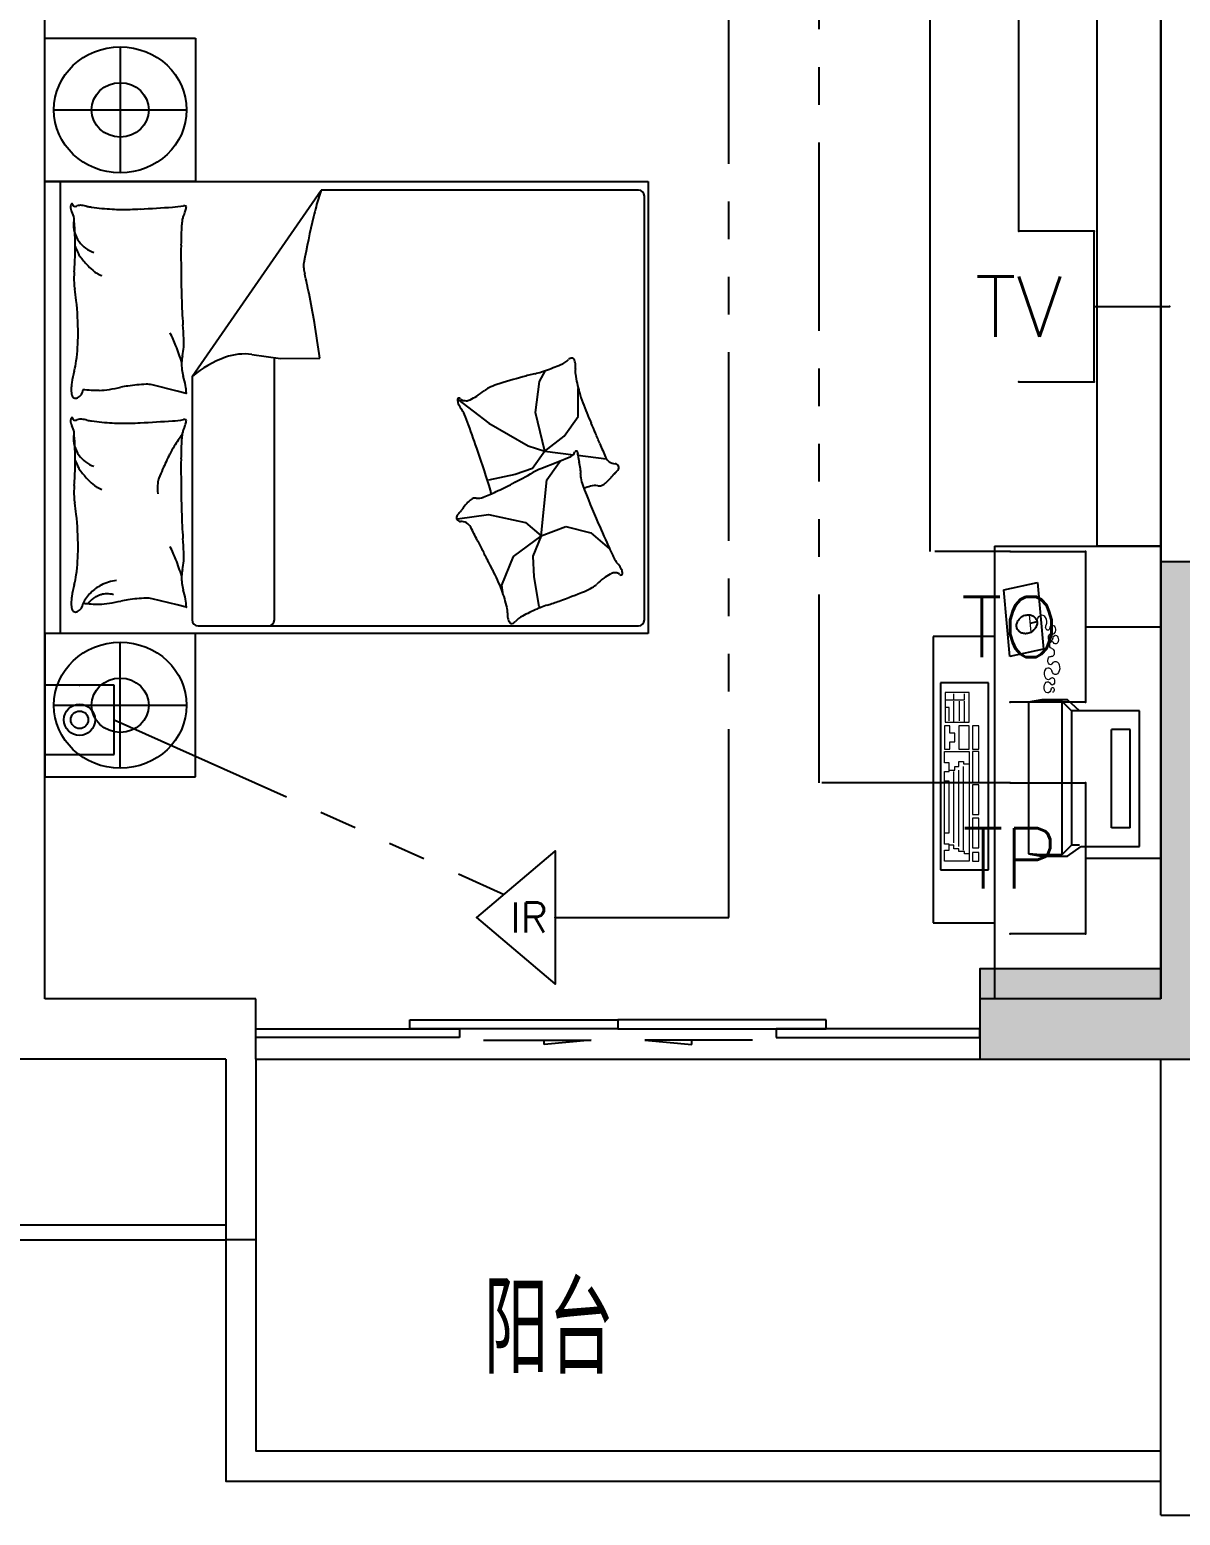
# Model space of a CAD drawing. Extents: x -41969 to 449372, y 65390 to 759577.
# Drawn here: x 330855 to 334670, y 709019 to 713947 of the extents above; entities that cross this region are included whole.
import ezdxf
from ezdxf.enums import TextEntityAlignment as Align

# ---------------------------------------------------------------- set-up
doc = ezdxf.new("R2010")
doc.units = 0
doc.header["$LTSCALE"] = 1000
doc.header["$MEASUREMENT"] = 0
for name, pattern in [('DASH', [0.35, 0.25, -0.1]), ('PHANTOM2', [1.25, 0.625, -0.125, 0.125, -0.125, 0.125, -0.125]), ('PHANTOM3', [1.5, 0.625, -0.125, 0.125, -0.125, 0.125, -0.125, 0.125, -0.125])]:
    doc.linetypes.add(name, pattern=pattern)
for name, color, linetype in [('EQUIP-消防', 241, 'Continuous'), ('EQUIP-通讯', 241, 'Continuous'), ('IN-door', 2, 'Continuous'), ('jg新结构柱', 9, 'Continuous'), ('WALL', 7, 'Continuous'), ('WINDOW', 2, 'Continuous'), ('WIRE-照明', 120, 'Continuous'), ('装修家具', 8, 'Continuous')]:
    doc.layers.add(name, color=color, linetype=linetype)
doc.styles.add('_TEL_DIM', font='SIMPLEX', dxfattribs={"width": 0.8, "height": 3.5, "bigfont": 'HZTXT'})
doc.styles.add('DIM_FONT', font='SIMPLEX', dxfattribs={"width": 0.7, "bigfont": 'GBCBIG'})
doc.styles.get("Standard").update_dxf_attribs({"font": 'gbenor.shx', "bigfont": 'gbcbig.shx'})
doc.linetypes.add('TV', pattern='A,2.8,-0.1,["TV",_TEL_DIM,S=0.07,R=0,X=0,Y=-0.1],-0.52', length=3.42)

# ---------------------------------------------------------------- blocks, each defined once
blk = doc.blocks.new('A$C65FF3140')
at = {"color": 8}
for p, q in [((-2511.6, -7998), (-2511.6, -6215)), ((-2300, -6215), (-2300, -7998)), ((-6000, -6313.6), (-5500, -6313.6)), ((-6000, -6788.6), (-6000, -6313.6)), ((-5750, -6342.1), (-5750, -6760.1)), ((-5500, -6313.6), (-5500, -6788.6)), ((-5970, -6551.1), (-5530, -6551.1)), ((-5500, -6788.6), (-6000, -6788.6)), ((-5500, -6788.6), (-6000, -6788.6)), ((-6000, -8288.6), (-6000, -6788.6)), ((-6000, -6788.6), (-4000, -6788.6)), ((-5947.6, -8288.6), (-5947.6, -6788.6)), ((-4000, -6788.6), (-4000, -8288.6)), ((-5511.5, -7435.1), (-5084.1, -6817)), ((-4032.2, -6817), (-5084.1, -6817)), ((-4012.2, -8242.8), (-4012.2, -6837)), ((-5313.8, -7362.6), (-5218.4, -7376.2)), ((-5238.9, -8242.8), (-5238.9, -7373.3)), ((-5218.4, -7376.2), (-5088.3, -7374.5)), ((-5511.5, -7435.1), (-5511.5, -8242.8)), ((-4359.7, -7451.9), (-4339.7, -7415.8)), ((-5561.7, -7484), (-5644.3, -7463.4)), ((-5531.7, -7491.5), (-5561.7, -7484)), ((-4373.6, -7554.6), (-4359.7, -7451.9)), ((-4231.3, -7568.5), (-4231.3, -7475.6)), ((-4631.6, -7511), (-4527.6, -7590.2)), ((-4342, -7683.1), (-4373.6, -7554.6)), ((-4278.7, -7633.7), (-4231.3, -7568.5)), ((-4527.6, -7590.2), (-4397.3, -7665.3)), ((-4342, -7683.1), (-4278.7, -7633.7)), ((-4397.3, -7665.3), (-4342, -7683.1)), ((-4342, -7683.1), (-4383.4, -7740.5)), ((-4342, -7683.1), (-4247.8, -7694.9)), ((-4355.8, -7741.3), (-4299.5, -7718.3)), ((-4336.1, -7778.6), (-4300, -7728.7)), ((-4300, -7728.7), (-4291.4, -7716.7)), ((-4299.5, -7718.3), (-4256, -7700.6)), ((-4233.1, -7696.7), (-4138.5, -7708.6)), ((-4440.7, -7760.2), (-4529.6, -7780)), ((-4383.4, -7740.5), (-4440.7, -7760.2)), ((-4355, -7964.4), (-4336.1, -7778.6)), ((-4631.7, -7907.6), (-4528.6, -7893.8)), ((-4528.6, -7893.8), (-4406.5, -7919.6)), ((-4406.5, -7919.6), (-4355, -7964.4)), ((-4355, -7964.4), (-4272.5, -7933.4)), ((-4272.5, -7933.4), (-4190, -7954)), ((-4355, -7964.4), (-4447.8, -8033.2)), ((-4355, -7964.4), (-4382.5, -8031.4)), ((-4190, -7954), (-4127.4, -8007.6)), ((-4382.5, -8031.4), (-4379, -8100.3)), ((-2851.7, -7998), (-2851.7, -9500)), ((-2851.7, -7998), (-2469.8, -7998)), ((-2300, -7998), (-2511.6, -7998)), ((-2469.8, -7998), (-2300, -7998)), ((-2300, -7998), (-2300, -9500)), ((-4447.8, -8033.2), (-4485.6, -8127.8)), ((-4485.6, -8127.8), (-4482.2, -8151.9)), ((-4379, -8100.3), (-4361.9, -8198.3)), ((-2820.8, -8143.2, -88.9), (-2709.5, -8118.8, -88.9)), ((-2709.5, -8118.8, -88.9), (-2688.9, -8340.3, -88.9)), ((-5561.7, -8193.3), (-5644.3, -8172.6)), ((-2800.2, -8364.7, -88.9), (-2820.8, -8143.2, -88.9)), ((-5531.7, -8200.8), (-5561.7, -8193.3)), ((-4361.9, -8198.3), (-4355.4, -8201.6)), ((-5491.5, -8262.8), (-4032.2, -8262.8)), ((-2732.6, -8253.6, -88.9), (-2710.6, -8248.7, -88.9)), ((-5500, -8288.6), (-6000, -8288.6)), ((-6000, -8288.6), (-6000, -8763.6)), ((-4000, -8288.6), (-6000, -8288.6)), ((-5750, -8735.1), (-5750, -8317.1)), ((-5500, -8763.6), (-5500, -8288.6)), ((-2851.7, -8297.9), (-3055.4, -8297.9)), ((-3055.4, -8297.9), (-3055.4, -9248.2)), ((-2688.9, -8340.3, -88.9), (-2800.2, -8364.7, -88.9)), ((-3030.9, -8451.4), (-3030.9, -9072.3)), ((-2871.8, -8451.4), (-3030.9, -8451.4)), ((-2871.8, -9072.3), (-2871.8, -8451.4)), ((-2694.1, -8508.2), (-2739.2, -8516.3)), ((-2696.7, -8512.3), (-2739.2, -8516.3)), ((-2739.2, -8516.3), (-2739.2, -9018.8)), ((-2627.8, -8512.3), (-2696.7, -8512.3)), ((-2609.2, -8508.2), (-2694.1, -8508.2)), ((-2627.8, -8512.3), (-2627.8, -9022.9)), ((-2595.9, -8544.9), (-2627.8, -8512.3)), ((-2569.4, -8544.9), (-2609.2, -8508.2)), ((-5970, -8526.1), (-5530, -8526.1)), ((-2595.9, -8544.9), (-2595.9, -8990.2)), ((-2569.4, -8544.9), (-2595.9, -8544.9)), ((-2370.5, -8544.9), (-2569.4, -8544.9)), ((-2370.5, -8994.3), (-2370.5, -8544.9)), ((-2463.3, -8933), (-2463.3, -8606.2)), ((-2402.3, -8606.2), (-2463.3, -8606.2)), ((-2402.3, -8933), (-2402.3, -8606.2)), ((-6000, -8763.6), (-5500, -8763.6)), ((-2402.3, -8933), (-2463.3, -8933)), ((-2595.9, -8990.2), (-2627.8, -9022.9)), ((-2609.2, -9027), (-2564.1, -8994.3)), ((-2569.4, -8990.2), (-2595.9, -8990.2)), ((-2564.1, -8994.3), (-2370.5, -8994.3)), ((-2739.2, -9018.8), (-2696.7, -9027)), ((-2696.7, -9022.9), (-2739.2, -9018.8)), ((-2627.8, -9022.9), (-2696.7, -9022.9)), ((-2696.7, -9027), (-2609.2, -9027)), ((-3030.9, -9072.3), (-2871.8, -9072.3)), ((-3055.4, -9248.2), (-2851.7, -9248.2)), ((-2300, -9500), (-2851.7, -9500))]:
    blk.add_line(p, q, dxfattribs=at)
at = {"color": 8, "lineweight": 13}
for p, q in [((-2729.5, -8283.3, -88.9), (-2735.4, -8226.3, -88.9)), ((-3015, -8484.1), (-3015, -8582.1)), ((-2935.4, -8484.1), (-3015, -8484.1)), ((-3015, -8508.6), (-2985.8, -8508.6)), ((-2985.8, -8508.6), (-2985.8, -8488.1)), ((-2985.8, -8508.6), (-2951.3, -8508.6)), ((-2985.8, -8582.1), (-2985.8, -8512.6)), ((-2967.3, -8578), (-2967.3, -8512.6)), ((-2951.3, -8508.6), (-2951.3, -8488.1)), ((-2951.3, -8582.1), (-2951.3, -8512.6)), ((-2935.4, -8582.1), (-2935.4, -8484.1)), ((-3001.7, -8533.1), (-3015, -8533.1)), ((-3001.7, -8578), (-3001.7, -8533.1)), ((-2999.1, -8594.3), (-3017.7, -8594.3)), ((-3017.7, -8594.3), (-3017.7, -8672)), ((-3015, -8582.1), (-2935.4, -8582.1)), ((-2999.1, -8618.9), (-2999.1, -8594.3)), ((-2983.2, -8618.9), (-2999.1, -8618.9)), ((-2983.2, -8647.5), (-2983.2, -8618.9)), ((-2935.4, -8594.3), (-2969.9, -8594.3)), ((-2969.9, -8594.3), (-2969.9, -8672)), ((-2935.4, -8672), (-2935.4, -8594.3)), ((-2903.6, -8594.3), (-2924.8, -8594.3)), ((-2924.8, -8594.3), (-2924.8, -8672)), ((-2903.6, -8672), (-2903.6, -8594.3)), ((-3017.7, -8672), (-2999.1, -8672)), ((-2999.1, -8647.5), (-2983.2, -8647.5)), ((-2999.1, -8672), (-2999.1, -8647.5)), ((-2969.9, -8672), (-2935.4, -8672)), ((-2924.8, -8672), (-2903.6, -8672)), ((-3017.7, -8716.9), (-3017.7, -8680.1)), ((-3017.7, -8680.1), (-2935.4, -8680.1)), ((-3001.7, -8716.9), (-3017.7, -8716.9)), ((-3001.7, -8745.5), (-3001.7, -8716.9)), ((-2969.9, -8729.1), (-2969.9, -8712.8)), ((-2969.9, -8712.8), (-2954, -8712.8)), ((-2954, -8712.8), (-2954, -8721)), ((-2954, -8721), (-2938.1, -8721)), ((-2935.4, -8680.1), (-2935.4, -9043.7)), ((-2924.8, -8680.1), (-2924.8, -8782.3)), ((-2903.6, -8680.1), (-2924.8, -8680.1)), ((-2903.6, -8782.3), (-2903.6, -8680.1)), ((-3017.7, -8986.5), (-3017.7, -8745.5)), ((-3017.7, -8745.5), (-3001.7, -8745.5)), ((-2999.1, -8741.4), (-2983.2, -8741.4)), ((-2985.8, -8982.4), (-2985.8, -8745.5)), ((-2983.2, -8729.1), (-2969.9, -8729.1)), ((-2983.2, -8741.4), (-2983.2, -8729.1)), ((-2969.9, -8994.7), (-2969.9, -8741.4)), ((-2954, -9006.9), (-2954, -8729.1)), ((-3001.7, -8778.2), (-3017.7, -8778.2)), ((-3001.7, -8949.7), (-3001.7, -8778.2)), ((-2924.8, -8782.3), (-2903.6, -8782.3)), ((-2924.8, -8790.4), (-2924.8, -8888.5)), ((-2903.6, -8790.4), (-2924.8, -8790.4)), ((-2903.6, -8888.5), (-2903.6, -8790.4)), ((-2924.8, -8888.5), (-2903.6, -8888.5)), ((-2924.8, -8900.7), (-2924.8, -8998.8)), ((-2903.6, -8900.7), (-2924.8, -8900.7)), ((-2903.6, -8998.8), (-2903.6, -8900.7)), ((-3017.7, -8949.7), (-3001.7, -8949.7)), ((-3001.7, -8986.5), (-3017.7, -8986.5)), ((-3017.7, -9006.9), (-3001.7, -9006.9)), ((-3017.7, -9043.7), (-3017.7, -9006.9)), ((-3001.7, -9006.9), (-3001.7, -8986.5)), ((-2985.8, -8990.6), (-3001.7, -8990.6)), ((-2985.8, -9002.8), (-2985.8, -8990.6)), ((-2969.9, -9002.8), (-2985.8, -9002.8)), ((-2969.9, -9011), (-2969.9, -9002.8)), ((-2951.3, -9011), (-2969.9, -9011)), ((-2951.3, -9019.2), (-2951.3, -9011)), ((-2924.8, -8998.8), (-2903.6, -8998.8)), ((-2903.6, -9015.1), (-2924.8, -9015.1)), ((-2924.8, -9015.1), (-2924.8, -9043.7)), ((-2903.6, -9043.7), (-2903.6, -9015.1)), ((-2935.4, -9043.7), (-3017.7, -9043.7)), ((-2938.1, -9019.2), (-2951.3, -9019.2)), ((-2924.8, -9043.7), (-2903.6, -9043.7))]:
    blk.add_line(p, q, dxfattribs=at)
at = {"color": 8}
for centre, radius, start, end in [((-3336.2, -7376.1), 1835.1, 162.2636, 164.0648), ((-4032.2, -6837), 20, 0, 90), ((-5885.7, -6874), 28.9, 175.6975, 210.6513), ((-5889.5, -6873.7), 25.1, 158.2117, 175.6975), ((-5909.6, -6865.7), 3.42, 109.564, 158.2117), ((-5910, -6864.6), 2.32, 348.1069, 109.564), ((-5956.9, -6916.2), 53.9, 5.2592, 30.6513), ((-5903.5, -6866), 4.28, 168.1069, 248.0096), ((-5899.3, -6855.5), 15.6, 248.0096, 291.421), ((-5881.6, -6900.5), 32.8, 81.8665, 111.421), ((-5911.8, -7111.6), 246, 77.8905, 81.8665), ((-5818.6, -6677.2), 198.3, 257.8905, 262.3191), ((-5723, -5968.9), 913.1, 262.3191, 266.6313), ((-5736.8, -6202.8), 678.7, 266.6313, 271.6331), ((-5756.4, -5516.6), 1365.2, 271.6331, 273.055), ((-6410.3, 6736.3), 13635.6, 273.05496, 273.50486), ((-5596.3, -6553.1), 321.2, 273.5049, 279.9984), ((-5498.8, -6919.5), 45.3, 152.7159, 167.131), ((-5537.2, -6888.5), 19.3, 73.3022, 99.9984), ((-5607.2, -6863.6), 76.7, 332.7159, 343.7788), ((-5617.5, -6860.6), 87.5, 343.7788, 352.8796), ((-5532, -6871.2), 1.32, 352.8796, 73.3022), ((-4468.7, -7052.7), 657.4, 164.0648, 167.0745), ((-5806.2, -6929.8), 99.2, 175.7841, 195.9352), ((-6720.6, -6986.5), 820.8, 1.9079, 5.2592), ((-4384.6, -7005.4), 1164, 176.426, 179.7135), ((-5400.7, -6941.9), 145.9, 167.131, 176.426), ((-1147.8, -7814.9), 4064.6, 167.0745, 169.2724), ((-5806.2, -6929.8), 99.2, 195.9352, 216.0864), ((-7393.7, -7008.9), 1494.3, 359.4243, 1.9079), ((-5806.2, -6929.8), 99.2, 216.0864, 233.8234), ((-6772.6, -7015.2), 873.2, 355.1982, 359.4243), ((-5680.7, -6921.2), 234, 200.8603, 207.2396), ((-5820.5, -6993.2), 76.8, 207.2396, 218.3886), ((-5573.7, -6797.6), 391.6, 218.3886, 223.8115), ((-5806.2, -6929.8), 99.2, 233.8234, 251.5603), ((169.9, -7028.1), 5718.5, 179.7135, 180.9704), ((-5613.8, -7112.5), 289.7, 175.1982, 182.5386), ((-5693.9, -6912.9), 225.2, 223.8115, 230.9651), ((-5804.6, -7049.5), 49.3, 230.9651, 241.6832), ((-5733.1, -6916.7), 200.2, 241.6832, 246.9972), ((-5084.2, -7069.1), 58.1, 169.2724, 187.7304), ((-4949.4, -7050.8), 194.2, 187.7304, 193.1904), ((-7587.9, -7669.2), 2515.8, 11.6741, 13.1904), ((-5751, -7118.6), 152.4, 182.5386, 190.1899), ((-6421.9, -7239.2), 529.3, 6.0867, 10.1899), ((-2186.1, -7068), 3362.2, 180.9704, 182.6096), ((-6938.7, -7294.3), 1049, 0, 6.0867), ((-7658.6, -7683.8), 2588, 9.495, 11.6741), ((-4329.6, -7165.7), 1216.5, 182.6096, 184.6176), ((-6252, -7606.4), 738.7, 23.4844, 25.3111), ((-6942.3, -7376.8), 1404.8, 2.7491, 4.6176), ((-8834.3, -7880.5), 3780.1, 7.692, 9.495), ((-6572.4, -7294.3), 682.7, 352.4531, 0), ((-6252, -7606.4), 738.7, 21.6577, 23.4844), ((-6252, -7606.4), 738.7, 19.428, 21.6577), ((-5769, -7320.4), 230.1, 348.4414, 2.7491), ((-6135.8, -7352.2), 242.2, 344.256, 352.4531), ((-6252, -7606.4), 738.7, 17.1982, 19.428), ((-5400.6, -7395.7), 145.9, 168.4414, 186.4341), ((-5272.2, -7723.9), 375.1, 110.1488, 129.6445), ((-5339.3, -7540.9), 180.1, 81.8644, 110.1488), ((-4317.7, -7326.2), 75.5, 291.9373, 315.0955), ((-4252.4, -7391.3), 16.8, 84.6428, 135.0955), ((-4251.3, -7380.4), 5.8, 27.2959, 84.6428), ((-4291.4, -7401.1), 50.9, 8.6443, 27.2959), ((-5609.3, -7500.6), 304.8, 164.256, 171.5628), ((-5426.6, -7398.7), 119.7, 186.4341, 197.3864), ((-5760.1, -7503.1), 229.7, 9.4841, 17.3864), ((-3888, -9369.1), 2003, 105.2625, 107.8396), ((-3981.4, -9026.7), 1648.1, 103.841, 105.2625), ((-4506.2, -6896.8), 545.4, 283.841, 286.3122), ((-4403.5, -7247.8), 179.8, 286.3122, 290.7773), ((-5284, -4927.1), 2661.9, 290.7773, 291.9373), ((-4178.6, -7419.1), 63, 172.216, 188.2293), ((-4300.3, -7402.4), 59.9, 352.216, 8.6443), ((-3815.4, -7366.5), 430, 188.2293, 196.3527), ((-5751.4, -7479.5), 161.1, 171.5628, 180), ((-5822.1, -7479.5), 90.4, 180, 191.2724), ((-5907.3, -7475.8), 34.2, 296.5805, 355.5998), ((-5820.1, -6989.6), 491.8, 263.7676, 270), ((-5820.1, -7277.5), 204, 270, 279.6844), ((-5934.2, -6609.1), 882, 279.6844, 282.1984), ((-5680.8, -7781.2), 317.1, 98.0051, 102.1984), ((-5633.2, -8119.5), 658.8, 92.6649, 98.0051), ((-5660.7, -7529.1), 67.7, 75.9548, 92.6649), ((-5800.6, -7509.9), 270.8, 4.0829, 9.4841), ((-5531.4, -7490.6), 0.917, 255.9551, 4.0829), ((-4667.8, -7334.1), 194, 300.9056, 309.7005), ((-4492.2, -7545.7), 81, 116.0735, 129.7005), ((-4441.4, -7649.4), 196.5, 107.8396, 116.0735), ((-3629.5, -7312), 623.6, 196.3527, 203.0962), ((-5897.9, -7494.6), 13.1, 191.2724, 296.5805), ((-4596.4, -7513.5), 35.2, 176.0516, 200.3452), ((-4627.2, -7511.4), 4.43, 103.2808, 176.0516), ((-4573.1, -7504.8), 60.1, 200.3452, 218.5854), ((-4626.7, -7513.2), 6.3, 36.5792, 103.2808), ((-4610.3, -7501), 14.2, 216.5792, 259.5926), ((-4598.9, -7439), 77.1, 259.5926, 267.2714), ((-4601.9, -7500.8), 15.3, 267.2714, 284.5709), ((-4607.9, -7477.5), 39.3, 284.5709, 296.8179), ((-4749, -7198.5), 352, 296.8179, 300.9056), ((-5885.7, -7583.2), 28.9, 175.6975, 210.6513), ((-5889.5, -7583), 25.1, 158.2117, 175.6975), ((-5909.6, -7574.9), 3.42, 109.564, 158.2117), ((-5910, -7573.9), 2.32, 348.1069, 109.564), ((-5903.5, -7575.2), 4.28, 168.1069, 248.0096), ((-5899.3, -7564.7), 15.6, 248.0096, 291.421), ((-5881.6, -7609.8), 32.8, 81.8665, 111.421), ((-5911.8, -7820.9), 246, 77.8905, 81.8665), ((-5818.6, -7386.4), 198.3, 257.8905, 262.3191), ((-5723, -6678.1), 913.1, 262.3191, 266.6313), ((-5756.4, -6225.8), 1365.2, 271.6331, 273.055), ((-6410.3, 6027.1), 13635.6, 273.05496, 273.50486), ((-5596.3, -7262.4), 321.2, 273.5049, 279.9984), ((-5537.2, -7597.7), 19.3, 73.3022, 99.9984), ((-5617.5, -7569.8), 87.5, 343.7788, 352.8796), ((-5532, -7580.5), 1.32, 352.8796, 73.3022), ((-4682, -7591.7), 79.2, 22.7069, 38.5854), ((-5381.1, -7884.3), 837.1, 20.1287, 22.7069), ((1167.2, -5266.4), 5838.3, 203.0962, 203.45233), ((-5956.9, -7625.5), 53.9, 5.2592, 30.6513), ((-5806.2, -7639.1), 99.2, 175.7841, 195.9352), ((-6720.6, -7695.8), 820.8, 1.9079, 5.2592), ((-5736.8, -6912), 678.7, 266.6313, 271.6331), ((-4954, -8054.5), 728.6, 144.1737, 147.865), ((-5400.7, -7651.1), 145.9, 167.131, 176.426), ((-5498.8, -7628.7), 45.3, 152.7159, 167.131), ((-5607.2, -7572.8), 76.7, 332.7159, 343.7788), ((-9378.3, -9349.3), 5094.2, 19.0836, 20.1287), ((-9786.6, -10018.4), 6101.9, 23.10398, 23.45233), ((-6028.7, -8415.2), 2016.2, 22.0188, 23.104), ((-5806.2, -7639.1), 99.2, 195.9352, 216.0864), ((-7393.7, -7718.2), 1494.3, 359.4243, 1.9079), ((-5306.3, -7833.2), 312.6, 147.865, 153.5015), ((-4384.6, -7714.6), 1164, 176.426, 179.7135), ((-7536.2, -8712), 3145, 16.6085, 19.0836), ((-4264.7, -7679.2), 23.1, 292.2355, 342.8133), ((-4238.3, -7687.4), 4.67, 19.3799, 162.8133), ((-4242.5, -7688.9), 9.2, 355.7407, 19.3799), ((-1288.2, -6498.2), 3097.2, 202.0188, 202.8944), ((-6772.6, -7724.4), 873.2, 355.1982, 359.4243), ((-5680.7, -7630.4), 234, 200.8603, 207.2396), ((-5806.2, -7639.1), 99.2, 216.0864, 233.8234), ((-5806.2, -7639.1), 99.2, 233.8234, 251.5603), ((-4304.3, -8332.8), 1432.3, 153.5015, 155.6735), ((169.9, -7737.4), 5718.5, 179.7135, 180.9704), ((-4199.5, -7692.1), 34, 175.7407, 187.9822), ((-4039.5, -7669.7), 195.5, 187.9822, 194.8807), ((-4401.8, -7765.9), 179.4, 7.6784, 14.8807), ((-4108.4, -7689.1), 35.9, 202.8944, 268.8496), ((-4109.4, -7737.7), 12.7, 316.7905, 88.8496), ((-5820.5, -7702.4), 76.8, 207.2396, 218.3886), ((-5573.7, -7506.9), 391.6, 218.3886, 223.8115), ((-5693.9, -7622.1), 225.2, 223.8115, 230.9651), ((-5567.5, -7793.1), 58, 159.3257, 175.9172), ((-5147.7, -7951.5), 506.6, 155.6735, 159.3257), ((-5162.7, -6397.6), 1565.2, 297.0884, 299.936), ((-4274.7, -7939.7), 214.3, 112.2355, 119.936), ((-4294.6, -7751.5), 71.2, 355.4882, 7.6784), ((-4157.5, -7762.3), 66.3, 175.4882, 188.1216), ((-4107.8, -7755.2), 116.6, 188.1216, 201.0043), ((-4284.5, -7625.3), 217.6, 312.0817, 318.389), ((-4615.6, -7331.2), 660.5, 318.389, 319.3878), ((-3823.8, -8010.2), 382.5, 138.0754, 139.3878), ((-4074.8, -7784.8), 45.2, 131.4767, 138.0754), ((-4150.9, -7698.7), 69.7, 311.4767, 316.7905), ((-5613.8, -7821.8), 289.7, 175.1982, 182.5386), ((-5751, -7827.8), 152.4, 182.5386, 190.1899), ((-5804.6, -7758.7), 49.3, 230.9651, 241.6832), ((-5733.1, -7625.9), 200.2, 241.6832, 246.9972), ((-5354, -7808.3), 272.1, 175.9172, 183.5552), ((-2186.1, -7777.3), 3362.2, 180.9704, 182.6096), ((-4929.6, -6906.6), 1005.4, 292.4162, 295.0529), ((-4634.1, -7846.4), 116.6, 10.7366, 16.6085), ((-5218.1, -6289.3), 1686.8, 295.0529, 297.0884), ((-1280.6, -6669.7), 3145, 201.0043, 203.4795), ((-3879.8, -8755.5), 1005.4, 108.0203, 109.3448), ((-4176.6, -7842.9), 45.8, 77.5549, 108.0203), ((-4161.9, -7776.1), 22.6, 257.5549, 301.4977), ((-4190.5, -7729.4), 77.4, 301.4977, 312.0817), ((-6421.9, -7948.4), 529.3, 6.0867, 10.1899), ((-4928.2, -7654), 382.5, 322.4713, 323.7837), ((-4086.7, -8270.3), 660.5, 142.7849, 143.7837), ((-4439.4, -8002.4), 217.6, 136.4776, 142.7849), ((-4541.1, -7905.9), 77.4, 125.8936, 136.4776), ((-4573.2, -7861.5), 22.6, 81.9508, 125.8936), ((-4563.6, -7793.7), 45.8, 261.9508, 292.4162), ((-6938.7, -8003.5), 1049, 0, 6.0867), ((-4329.6, -7875), 1216.5, 182.6096, 184.6176), ((-4622.6, -7903.8), 12.7, 141.1864, 273.2455), ((-4578.2, -7939.5), 69.7, 135.8726, 141.1864), ((-4660.7, -7859.5), 45.2, 315.8726, 322.4713), ((-4619.9, -7952.3), 35.9, 27.2902, 93.2455), ((507.3, -5893.1), 5094.2, 203.4795, 204.5246), ((-6942.3, -8086), 1404.8, 2.7491, 4.6176), ((-7340.4, -9355.9), 3097.2, 26.4147, 27.2902), ((-2760.9, -7081.1), 2016.2, 206.4147, 207.4999), ((-6572.4, -8003.5), 682.7, 352.4531, 0), ((-6252, -8315.6), 738.7, 23.4844, 25.3111), ((-6252, -8315.6), 738.7, 21.6577, 23.4844), ((-5769, -8029.7), 230.1, 348.4414, 2.7491), ((863.1, -5194.6), 6101.9, 207.49986, 207.84822), ((-3365.8, -7660.2), 837.1, 204.5246, 207.1028), ((-6252, -8315.6), 738.7, 19.428, 21.6577), ((-6252, -8315.6), 738.7, 17.1982, 19.428), ((-5400.6, -8105), 145.9, 168.4414, 186.4341), ((-9694.3, -10772.3), 5838.3, 27.49208, 27.84822), ((-5068.4, -8365), 623.6, 20.7486, 27.4921), ((-4040.5, -8005.5), 79.2, 207.1028, 222.9813), ((-4142.4, -8100.5), 60.1, 24.7411, 42.9813), ((-4119.8, -8090), 35.2, 0.4475, 24.7411), ((-5609.3, -8209.8), 304.8, 164.256, 171.5628), ((-6135.8, -8061.4), 242.2, 344.256, 352.4531), ((-5748.8, -8251.8), 139.9, 117.3988, 135.0976), ((-5748.8, -8251.8), 139.9, 106.515, 117.3988), ((-5748.8, -8251.8), 139.9, 95.6311, 106.515), ((-5426.6, -8107.9), 119.7, 186.4341, 197.3864), ((-4226.2, -8065.9), 81, 300.4694, 314.0964), ((-4034.9, -8263.4), 194, 125.3015, 134.0964), ((-3943.6, -8392.4), 352, 121.2138, 125.3015), ((-4105.6, -8125), 39.3, 108.9668, 121.2138), ((-4113.4, -8102.2), 15.3, 91.6673, 108.9668), ((-4111.6, -8164.1), 77.1, 83.9885, 91.6673), ((-4105, -8101.4), 14.2, 40.9751, 83.9885), ((-4089.6, -8088), 6.3, 220.9751, 287.6767), ((-4089, -8089.8), 4.43, 287.6767, 0.4475), ((-5751.4, -8188.7), 161.1, 171.5628, 180), ((-5748.8, -8251.8), 139.9, 135.0976, 152.7964), ((-5784.7, -8242.4), 89.9, 131.4429, 143.7359), ((-5809.4, -8214.5), 52.6, 115.3551, 131.4429), ((-5767.2, -8303.5), 151.1, 111.8149, 115.3551), ((-5747, -8354.1), 205.6, 108.7799, 111.8149), ((-5795.1, -8212.6), 56.2, 90, 108.7799), ((-5795.1, -8248), 91.5, 75.3149, 90), ((-5934.2, -7318.3), 882, 279.6844, 282.1984), ((-5680.8, -8490.4), 317.1, 98.0051, 102.1984), ((-5633.2, -8828.7), 658.8, 92.6649, 98.0051), ((-5660.7, -8238.3), 67.7, 75.9548, 92.6649), ((-5760.1, -8212.3), 229.7, 9.4841, 17.3864), ((-5800.6, -8219.1), 270.8, 4.0829, 9.4841), ((-4887.3, -8296.4), 430, 12.6252, 20.7486), ((-4849, -6628.4), 1648.1, 288.2369, 289.6584), ((-4968.4, -6294.2), 2003, 289.6584, 292.2355), ((-4284.8, -7966.4), 196.5, 292.2355, 300.4694), ((-5822.1, -8188.7), 90.4, 180, 191.2724), ((-5897.9, -8203.8), 13.1, 191.2724, 296.5805), ((-5907.3, -8185), 34.2, 296.5805, 355.5998), ((-5820.1, -7698.9), 491.8, 263.7676, 270), ((-5820.1, -7986.7), 204, 270, 279.6844), ((-5531.4, -8199.9), 0.917, 255.9551, 4.0829), ((-4529.2, -8216.2), 63, 356.6119, 12.6252), ((-4406.6, -8223.5), 59.9, 176.6119, 193.0402), ((-3236.1, -10616.1), 2661.9, 115.1732, 116.3332), ((-4291.9, -8369.7), 179.8, 110.7081, 115.1732), ((-4162.6, -8711.8), 545.4, 108.2369, 110.7081), ((-5491.5, -8242.8), 20, 180, 270), ((-5258.9, -8242.8), 20, 270, 0), ((-4415.3, -8225.5), 50.9, 193.0402, 211.6917), ((-4453.7, -8249.2), 5.8, 211.6917, 269.0386), ((-4453.5, -8238.2), 16.8, 269.0386, 319.4914), ((-4383.3, -8298.2), 75.5, 116.3332, 139.4914), ((-4032.2, -8242.8), 20, 270, 0)]:
    blk.add_arc(centre, radius, start, end, dxfattribs=at)
at = {"color": 8, "linetype": 'Continuous'}
for centre in [(-5750, -6551.1), (-5750, -8526.1)]:
    blk.add_ellipse(centre, major_axis=(220, 0), ratio=0.95, dxfattribs=at)
at = {"color": 8}
for centre in [(-5750, -6551.1), (-5750, -8526.1)]:
    blk.add_ellipse(centre, major_axis=(95, 0), ratio=0.95, dxfattribs=at)
at = {"color": 8, "extrusion": (0, 0, -1)}
for centre, major_axis, start_param, end_param in [((-2739.2, -8315.9, -88.9), (0, 89.8), -0.370934, -0.133552), ((-2739.2, -8315.9, -88.9), (0, 89.8), -0.133552, 0.103831), ((-2737.2, -8286.1, -88.9), (0, 59.8), 0.103831, 0.395098), ((-2766.2, -8261.9, -88.9), (0, 18.6), 4.578837, 5.195673), ((-2766.2, -8261.9, -88.9), (0, 18.6), 3.962002, 4.578837), ((-2754.7, -8271.2, -88.9), (0, 38.5), -1.087512, -0.662201), ((-2756.7, -8248.4, -88.9), (0, 38.5), 3.536691, 3.962002), ((-2746.2, -8287.9, -88.9), (0, 59.8), -0.662201, -0.370934), ((-2742.3, -8226.8, -88.9), (0, 59.8), 2.479391, 2.770659), ((-2731.8, -8266.4, -88.9), (0, 38.5), 0.395098, 0.820409), ((-2733.8, -8243.6, -88.9), (0, 38.5), 2.05408, 2.479391), ((-2722.4, -8252.9, -88.9), (0, 18.6), 0.820409, 1.437245), ((-2722.4, -8252.9, -88.9), (0, 18.6), 1.437245, 2.05408), ((-2751.4, -8228.7, -88.9), (0, 59.8), 3.245423, 3.536691), ((-2749.4, -8198.9, -88.9), (0, 89.8), 3.008041, 3.245423), ((-2749.4, -8198.9, -88.9), (0, 89.8), 2.770659, 3.008041)]:
    blk.add_ellipse(centre, major_axis=major_axis, ratio=0.649296, start_param=start_param, end_param=end_param, dxfattribs=at)
at = {"color": 8, "lineweight": 13, "extrusion": (0, 0, -1)}
for centre, major_axis, start_param, end_param in [((-2694.8, -8250.4, -88.9), (0, 24), 4.712389, 8.350346), ((-2675, -8266.9, -88.9), (0, 10.7), 1.927978, 5.208754), ((-2659.3, -8276, -88.9), (0, 15.2), -1.213615, 3.502236), ((-2665.4, -8301.1, -88.9), (0, 11.7), 1.85397, 6.643828), ((-2661.2, -8326.5, -88.9), (0, 11.5), 3.196719, 7.081027), ((-2649.1, -8308.4, -88.9), (0, 14.5), -1.287623, 3.939434), ((-2665.8, -8378, -88.9), (0, 13.8), 2.334942, 6.493057), ((-2662.1, -8351.4, -88.9), (0, 13.4), 0.055126, 3.351464), ((-2673.1, -8421.5, -88.9), (0, 19.9), 2.473279, 7.373525), ((-2649.3, -8402.4, -88.9), (0, 21.5), -0.806651, 4.231932), ((-2675.4, -8466.8, -88.9), (0, 18.6), 1.879371, 7.150762), ((-2660.1, -8446.8, -88.9), (0, 12.4), -0.668314, 4.00917), ((-2658.9, -8475, -88.9), (0, 8.17), -1.262221, 3.228162)]:
    blk.add_ellipse(centre, major_axis=major_axis, ratio=0.649296, start_param=start_param, end_param=end_param, dxfattribs=at)
at = {"color": 8, "ltscale": 1e-06, "style": 'DIM_FONT', "text_generation_flag": 4, "width": 0.8, "flags": 9}
for tag, p, rotation in [('YSIZE', (7913.6, 18100), 270), ('XSIZE', (7913.6, 18100), 270), ('YSIZE', (5350, 12479.8), 270.0001), ('XSIZE', (5350, 12479.8), 270.0001), ('YSIZE', (7913.6, 10300), 270), ('XSIZE', (7913.6, 10300), 270), ('YSIZE', (5350, 4679.8), 270.0001), ('XSIZE', (5350, 4679.8), 270.0001), ('YSIZE', (-4020.2, -3750), 180.0001), ('XSIZE', (-4020.2, -3750), 180.0001), ('YSIZE', (3779.8, -3750), 180.0001), ('XSIZE', (3779.8, -3750), 180.0001), ('YSIZE', (12500, -4413.7), 270.0001), ('XSIZE', (12500, -4413.7), 270.0001), ('XSIZE', (12451, -6050.4), 180), ('YSIZE', (12451, -6050.4), 180), ('YSIZE', (10569.5, -6235.4), 180), ('XSIZE', (10569.5, -6235.4), 180), ('XSIZE', (-6200, -6313.6), 180), ('YSIZE', (-6200, -6313.6), 180), ('XSIZE', (1600, -6313.6), 180), ('YSIZE', (1600, -6313.6), 180)]:
    blk.add_attdef(tag, p, '', height=0.5, rotation=rotation, dxfattribs=at)
at = {"color": 8, "style": 'DIM_FONT', "oblique": 0, "width": 0.8, "flags": 9}
for tag, p, rotation in [('YSIZE', (5516.7, 17078.2), 360), ('XSIZE', (5516.7, 17078.2), 360), ('YSIZE', (5516.7, 9278.2), 360), ('XSIZE', (5516.7, 9278.2), 360), ('YSIZE', (-7221.8, -3916.7), 270), ('XSIZE', (-7221.8, -3916.7), 270), ('YSIZE', (578.2, -3916.7), 270), ('XSIZE', (578.2, -3916.7), 270)]:
    blk.add_attdef(tag, p, '', height=0.413, rotation=rotation, dxfattribs=at)
at = {"color": 8, "ltscale": 1e-06, "style": 'DIM_FONT', "width": 0.8, "flags": 9}
for tag, p, rotation in [('YSIZE', (5350, 16101), 89.9999), ('XSIZE', (5350, 16101), 89.9999), ('XSIZE', (7913.6, 10500), 90), ('YSIZE', (7913.6, 10500), 90), ('YSIZE', (7913.6, 2700.1), 90), ('XSIZE', (7913.6, 2700.1), 90), ('YSIZE', (-16900, -4413.7), 269.9999), ('XSIZE', (-16900, -4413.7), 269.9999)]:
    blk.add_attdef(tag, p, '', height=0.5, rotation=rotation, dxfattribs=at)
at = {"color": 8, "style": 'DIM_FONT', "text_generation_flag": 4, "width": 0.8, "flags": 9}
for tag, p, rotation in [('YSIZE', (5516.7, 11521.8), 0), ('XSIZE', (5516.7, 11521.8), 0), ('YSIZE', (5516.7, 3721.8), 0), ('XSIZE', (5516.7, 3721.8), 0), ('YSIZE', (9342.9, -1535.9), 180), ('XSIZE', (9342.9, -1535.9), 180), ('YSIZE', (-4978.2, -3916.7), 270), ('XSIZE', (-4978.2, -3916.7), 270), ('YSIZE', (2821.8, -3916.7), 270), ('XSIZE', (2821.8, -3916.7), 270)]:
    blk.add_attdef(tag, p, '', height=0.413, rotation=rotation, dxfattribs=at)
at = {"color": 8, "ltscale": 1e-06, "style": 'DIM_FONT', "oblique": 0, "width": 0.8, "flags": 9}
for tag, p, rotation in [('YSIZE', (5350, 8320.2), 89.9999), ('XSIZE', (5350, 8320.2), 89.9999), ('YSIZE', (-8179.8, -3750), 359.9999), ('XSIZE', (-8179.8, -3750), 359.9999), ('YSIZE', (-379.8, -3750), 359.9999), ('XSIZE', (-379.8, -3750), 359.9999)]:
    blk.add_attdef(tag, p, '', height=0.5, rotation=rotation, dxfattribs=at)
at = {"color": 8, "text_generation_flag": 4, "flags": 9}
for tag, p, height, width in [('YSIZE', (-14000.3, -1399.1), 0.666, 0.834261), ('XSIZE', (-14000.3, -1399.1), 0.666, 0.834261), ('YSIZE', (-10846.1, -3267.1), 0.5, 0.8), ('XSIZE', (-10846.1, -3267.1), 0.5, 0.8)]:
    blk.add_attdef(tag, p, '', height=height, rotation=180, dxfattribs=dict(at, width=width))
at = {"color": 8, "flags": 9}
for tag, p, height, width in [('YSIZE', (9600.3, -1399.1), 0.666, 0.834261), ('XSIZE', (9600.3, -1399.1), 0.666, 0.834261), ('YSIZE', (6446.1, -3267.1), 0.5, 0.8), ('XSIZE', (6446.1, -3267.1), 0.5, 0.8)]:
    blk.add_attdef(tag, p, '', height=height, dxfattribs=dict(at, width=width))
at = {"color": 8, "style": 'DIM_FONT', "width": 0.8, "flags": 9}
for tag in ['YSIZE', 'XSIZE']:
    blk.add_attdef(tag, (-13742.9, -1535.9), '', height=0.413, dxfattribs=at)
at = {"color": 8, "flags": 9}
for tag, p in [('YSIZE', (5880.4, -5584.1)), ('XSIZE', (5880.4, -5584.1)), ('YSIZE', (5880.4, -5584.1)), ('XSIZE', (5880.4, -5584.1)), ('YSIZE', (9400, -8940.7)), ('XSIZE', (9400, -8940.7))]:
    blk.add_attdef(tag, p, '', height=0.5, dxfattribs=at)
at = {"color": 8, "ltscale": 1e-06, "style": 'DIM_FONT', "width": 0.8, "flags": 9}
for tag, p in [('YSIZE', (-16900, -6050.4)), ('XSIZE', (-16900, -6050.4)), ('YSIZE', (-14969.5, -6235.4)), ('XSIZE', (-14969.5, -6235.4)), ('YSIZE', (-6000, -6313.6)), ('XSIZE', (-6000, -6313.6)), ('YSIZE', (1800, -6313.6)), ('XSIZE', (1800, -6313.6))]:
    blk.add_attdef(tag, p, '', height=0.5, dxfattribs=at)
at = {"color": 8, "text_generation_flag": 4, "flags": 9}
for tag, p in [('YSIZE', (-10280.4, -6139.1)), ('XSIZE', (-10280.4, -6139.1)), ('YSIZE', (-13800, -9000.4)), ('XSIZE', (-13800, -9000.4))]:
    blk.add_attdef(tag, p, '', height=0.5, rotation=180, dxfattribs=at)
blk = doc.blocks.new('sdarw52y5fghg')
at = {"layer": 'jg新结构柱'}
h = blk.add_hatch(color=256, dxfattribs=at)
h.dxf.hatch_style = 1
h.paths.add_polyline_path([(16257.6, -2243070.7), (16257.6, -2242470.7), (16507.6, -2242470.7), (16507.6, -2242820.7), (17907.6, -2242820.7), (17907.6, -2243070.7)])
h.paths.add_polyline_path([(24257.6, -2243070.7), (23728.4, -2243070.7), (23728.4, -2242870.7), (24057.6, -2242870.7), (24057.6, -2240670.7), (24257.6, -2240670.7)])
h.paths.add_polyline_path([(14257.6, -2235370.7), (16457.6, -2235370.7), (16457.6, -2235570.7), (14457.6, -2235570.7), (14457.6, -2237020.7), (14257.6, -2237020.7)])
h.paths.add_polyline_path([(26057.6, -2240370.7), (26057.6, -2239770.7), (26257.6, -2239770.7), (26257.6, -2240170.7), (28157.6, -2240170.7), (28157.6, -2240370.7)])
h.paths.add_polyline_path([(33757.6, -2240370.7), (33757.6, -2239770.7), (33557.6, -2239770.7), (33557.6, -2240170.7), (32107.6, -2240170.7), (32107.6, -2240370.7)])
h.paths.add_polyline_path([(33757.6, -2224570.7), (33757.6, -2225170.7), (33557.6, -2225170.7), (33557.6, -2224770.7), (32107.6, -2224770.7), (32107.6, -2224570.7)])
h.paths.add_polyline_path([(26057.6, -2224570.7), (26057.6, -2225170.7), (26257.6, -2225170.7), (26257.6, -2224770.7), (27707.6, -2224770.7), (27707.6, -2224570.7)])
h.paths.add_polyline_path([(27707.6, -2232370.7), (27707.6, -2232570.7), (26357.6, -2232570.7), (26357.6, -2233170.7), (26057.6, -2233170.7), (26057.6, -2231770.7), (26357.6, -2231770.7), (26357.6, -2232370.7)])
h.paths.add_polyline_path([(32107.6, -2232370.7), (32107.6, -2232570.7), (33457.6, -2232570.7), (33457.6, -2233170.7), (33757.6, -2233170.7), (33757.6, -2231770.7), (33457.6, -2231770.7), (33457.6, -2232370.7)])
h.paths.add_polyline_path([(35157.6, -2242871.1), (34557.6, -2242871.1), (34557.6, -2243071.1), (34957.6, -2243071.1), (34957.6, -2244521.1), (35157.6, -2244521.1)])
h.paths.add_polyline_path([(32057.6, -2244520.7), (31857.6, -2244520.7), (31857.6, -2243070.7), (31457.6, -2243070.7), (31457.6, -2242870.7), (32457.6, -2242870.7), (32457.6, -2243070.7), (32057.6, -2243070.7)])
h.paths.add_polyline_path([(34957.6, -2251870.7), (35157.6, -2251870.7), (35157.6, -2251670.7), (35157.6, -2250220.7), (34957.6, -2250220.7)])
h.paths.add_polyline_path([(14457.6, -2243070.3), (13857.6, -2243070.3), (13857.6, -2242870.3), (14257.6, -2242870.3), (14257.6, -2241420.3), (14457.6, -2241420.3)])
h.paths.add_polyline_path([(5357.6, -2242870.7), (5957.6, -2242870.7), (5957.6, -2243070.7), (5557.6, -2243070.7), (5557.6, -2244520.7), (5357.6, -2244520.7)])
h.paths.add_polyline_path([(8457.6, -2244520.3), (8657.6, -2244520.3), (8657.6, -2243070.3), (9057.6, -2243070.3), (9057.6, -2242870.3), (8057.6, -2242870.3), (8057.6, -2243070.3), (8457.6, -2243070.3)])
h.paths.add_polyline_path([(28157.6, -2244870.7), (27957.6, -2244870.7), (27957.6, -2245070.7), (27957.6, -2247120.7), (28157.6, -2247120.7)])
h.paths.add_polyline_path([(12357.6, -2244870.7), (12557.6, -2244870.7), (12557.6, -2245070.7), (12557.6, -2247120.7), (12357.6, -2247120.7)])
h.paths.add_polyline_path([(20157.6, -2246770.3), (20357.6, -2246770.3), (20357.6, -2245170.3), (20757.6, -2245170.3), (20757.6, -2244870.3), (19757.6, -2244870.3), (19757.6, -2245170.3), (20157.6, -2245170.3)])
h.paths.add_polyline_path([(5557.6, -2251870.7), (5357.6, -2251870.7), (5357.6, -2251670.7), (5357.6, -2250220.7), (5557.6, -2250220.7)])
h.paths.add_polyline_path([(32057.6, -2250920.7), (31857.6, -2250920.7), (31857.6, -2252370.7), (31457.6, -2252370.7), (31457.6, -2252570.7), (32457.6, -2252570.7), (32457.6, -2252370.7), (32057.6, -2252370.7)])
h.paths.add_polyline_path([(28157.6, -2250920.7), (27957.6, -2250920.7), (27957.6, -2252370.7), (27557.6, -2252370.7), (27557.6, -2252570.7), (28557.6, -2252570.7), (28557.6, -2252370.7), (28157.6, -2252370.7)])
h.paths.add_polyline_path([(20357.6, -2250920.7), (20157.6, -2250920.7), (20157.6, -2252270.7), (19557.6, -2252270.7), (19557.6, -2252570.7), (20957.6, -2252570.7), (20957.6, -2252270.7), (20357.6, -2252270.7)])
h.paths.add_polyline_path([(12557.6, -2250920.7), (12357.6, -2250920.7), (12357.6, -2252370.7), (11957.6, -2252370.7), (11957.6, -2252570.7), (12957.6, -2252570.7), (12957.6, -2252370.7), (12557.6, -2252370.7)])
h.paths.add_polyline_path([(8657.6, -2250920.7), (8457.6, -2250920.7), (8457.6, -2252370.7), (8057.6, -2252370.7), (8057.6, -2252570.7), (9057.6, -2252570.7), (9057.6, -2252370.7), (8657.6, -2252370.7)])
h.paths.add_polyline_path([(23657.6, -2235570.7), (24057.6, -2235570.7), (24057.6, -2236770.7), (24257.6, -2236770.7), (24257.6, -2235370.7), (23657.6, -2235370.7)])
h.paths.add_polyline_path([(22657.6, -2235570.7), (22657.6, -2235370.7), (21957.6, -2235370.7), (21957.6, -2235570.7)])
blk.add_lwpolyline([(20357.6, -2250920.7), (20157.6, -2250920.7), (20157.6, -2252270.7), (19557.6, -2252270.7), (19557.6, -2252570.7), (20957.6, -2252570.7), (20957.6, -2252270.7), (20357.6, -2252270.7)], close=True, dxfattribs=at)
blk = doc.blocks.new('$DorLib2D$00000138')
at = {"color": 0, "linetype": 'Continuous'}
for p, q in [((-0.2875, 0), (-0.2875, 0.1538)), ((-0.2875, 0.1538), (0, 0.1538)), ((0, 0.1538), (0, 0)), ((0.2875, 0.1538), (0, 0.1538)), ((0.2875, 0), (0.2875, 0.1538)), ((-0.5, -0.1399), (-0.5, 0)), ((-0.5, 0), (-0.2188, 0)), ((0, 0), (-0.2875, 0)), ((-0.2188, 0), (-0.2188, -0.1399)), ((0, 0), (0.2875, 0)), ((0.2188, 0), (0.2188, -0.1399)), ((0.5, 0), (0.2188, 0)), ((0.5, 0), (0.5, -0.1946)), ((0.5, -0.1399), (0.5, 0)), ((-0.2188, -0.1399), (-0.5, -0.1399)), ((0.2188, -0.1399), (0.5, -0.1399)), ((-0.1857, -0.186), (-0.037, -0.186)), ((-0.037, -0.186), (-0.1019, -0.2583)), ((-0.1019, -0.2583), (-0.1019, -0.186)), ((0.1857, -0.186), (0.037, -0.186)), ((0.037, -0.186), (0.1019, -0.2583)), ((0.1019, -0.2583), (0.1019, -0.186))]:
    blk.add_line(p, q, dxfattribs=at)
blk = doc.blocks.new('$equip$00001722')
for p, q in [((-0.5, 0), (-0.5, -1)), ((0.5, 0), (-0.5, 0)), ((0.5, -1), (0.5, 0)), ((-0.5, -1), (0.5, -1))]:
    blk.add_line(p, q)
for radius in [0.225, 0.126]:
    blk.add_circle((0, -0.5), radius)
for p in [(0, 0), (-0.5, -0.5), (0.5, -0.5), (0, -1)]:
    blk.add_point(p)
at = {"flags": 9}
blk.add_attdef('A', (0, 0), '', height=0.00002, dxfattribs=at)
blk.add_attdef('B', text='', height=0.4, dxfattribs=at).set_placement((0.884, -0.7), align=Align.MIDDLE_CENTER)
blk = doc.blocks.new('$equip$00001847')
for p, q in [((-0.5, 0.499), (-0.5, 0.999)), ((0.5, 0.999), (0.5, 0.499)), ((0.5, 0.499), (-0.5, 0.499)), ((0, 0.4995), (0, 0))]:
    blk.add_line(p, q)
for p in [(-0.5, 0.999), (0.5, 0.999), (-0.5, 0.499), (0.5, 0.499), (0, 0)]:
    blk.add_point(p)
at = {"color": 7, "style": '_TEL_DIM'}
blk.add_attdef('$TEXT$', text='', height=0.4, dxfattribs=at).set_placement((0, 0.999), align=Align.MIDDLE_CENTER)
at = {"color": 7, "style": '_TEL_DIM', "flags": 1}
blk.add_attdef('A', text='', height=0.00002, dxfattribs=at).set_placement((0, 0), align=Align.MIDDLE_CENTER)
blk = doc.blocks.new('$equip$00001802')
for p, q in [((-0.5, 0.499), (-0.5, 0.999)), ((0.5, 0.999), (0.5, 0.499)), ((0.5, 0.499), (-0.5, 0.499)), ((0, 0.4995), (0, 0))]:
    blk.add_line(p, q)
for p in [(-0.5, 0.999), (0.5, 0.999), (-0.5, 0.499), (0.5, 0.499), (0, 0)]:
    blk.add_point(p)
at = {"color": 7, "style": '_TEL_DIM'}
blk.add_attdef('$TEXT$', text='', height=0.4, dxfattribs=at).set_placement((0, 0.999), align=Align.MIDDLE_CENTER)
at = {"color": 7, "style": '_TEL_DIM', "flags": 1}
blk.add_attdef('A', text='', height=0.00002, dxfattribs=at).set_placement((0, 0), align=Align.MIDDLE_CENTER)
blk = doc.blocks.new('$equip$00001867')
for p, q in [((-0.5, 0.499), (-0.5, 0.999)), ((0.5, 0.999), (0.5, 0.499)), ((0.5, 0.499), (-0.5, 0.499)), ((0, 0.4995), (0, 0))]:
    blk.add_line(p, q)
for p in [(-0.5, 0.999), (0.5, 0.999), (-0.5, 0.499), (0.5, 0.499), (0, 0)]:
    blk.add_point(p)
at = {"color": 7, "style": '_TEL_DIM'}
blk.add_attdef('$TEXT$', text='', height=0.4, dxfattribs=at).set_placement((0, 0.999), align=Align.MIDDLE_CENTER)
at = {"color": 7, "style": '_TEL_DIM', "flags": 1}
blk.add_attdef('A', text='', height=0.00002, dxfattribs=at).set_placement((0, 0), align=Align.MIDDLE_CENTER)
blk = doc.blocks.new('$equip$00001794')
for p, q in [((-0.52, 0), (0, 0.44)), ((0, 0.44), (0, -0.44)), ((0, -0.44), (-0.52, 0))]:
    blk.add_line(p, q)
for p in [(0, 0.44), (-0.52, 0), (0, 0), (0, -0.44)]:
    blk.add_point(p)
at = {"color": 7, "style": '_TEL_DIM'}
blk.add_attdef('$TEXT$', text='', height=0.2, dxfattribs=at).set_placement((-0.1747, 0), align=Align.MIDDLE_CENTER)
at = {"color": 7, "style": '_TEL_DIM', "flags": 1}
blk.add_attdef('A', text='', height=0.00002, dxfattribs=at).set_placement((0, 0), align=Align.MIDDLE_CENTER)

msp = doc.modelspace()

# ---------------------------------------------------------------- linework, layer by layer
at = {"layer": 'IN-door'}
msp.add_lwpolyline([(331605.2, 710532.2), (334005.2, 710532.2)], dxfattribs=at)
at = {"layer": 'WALL'}
for p, q in [((334605.2, 710732.2), (334605.2, 718032.2)), ((330905.2, 710732.2), (330905.2, 716382.2)), ((331555.2, 710732.2), (330905.2, 710732.2)), ((331605.2, 710732.2), (331555.2, 710732.2)), ((331605.2, 710532.2), (331605.2, 710732.2)), ((334605.2, 710732.2), (334005.2, 710732.2)), ((334005.2, 710732.2), (334005.2, 710532.2)), ((331505.2, 710532.2), (330805.2, 710532.2)), ((331505.2, 710532.2), (331505.2, 709932.2)), ((331605.2, 710532.2), (331605.2, 709932.2)), ((334005.2, 710532.2), (334605.2, 710532.2)), ((334605.2, 709018.9), (334605.2, 710532.2)), ((331605.2, 709932.2), (331505.2, 709932.2)), ((331605.2, 709932.2), (331505.2, 709932.2)), ((331605.2, 709932.2), (331505.2, 709932.2)), ((331605.2, 709932.2), (331605.2, 709932.2)), ((334605.2, 709018.9), (334805.2, 709018.9))]:
    msp.add_line(p, q, dxfattribs=at)
at = {"layer": 'WALL', "color": 5}
for points in [[(331505.2, 709932.2), (331505.2, 709132.2), (334605.2, 709132.2)], [(331605.2, 709932.2), (331605.2, 709232.2), (334605.2, 709232.2)]]:
    msp.add_lwpolyline(points, dxfattribs=at)
at = {"layer": 'WINDOW'}
for points in [[(330105.2, 709982.2), (331505.2, 709982.2)], [(330105.2, 709932.2), (331505.2, 709932.2)]]:
    msp.add_lwpolyline(points, dxfattribs=at)
at = {"layer": 'WIRE-照明', "linetype": 'PHANTOM3'}
for p, q in [((333472.9, 711448.3), (333472.9, 716984)), ((334105.7, 711448.3), (333472.9, 711448.3))]:
    msp.add_line(p, q, dxfattribs=at)
at = {"layer": 'WIRE-照明', "linetype": 'PHANTOM2'}
for p, q in [((333172.9, 711001.8), (333172.9, 716783.8)), ((331135.6, 711657.9), (332428.4, 711078.6)), ((332597.7, 711001.8), (333172.9, 711001.8))]:
    msp.add_line(p, q, dxfattribs=at)
at = {"layer": 'WIRE-照明', "linetype": 'Continuous'}
msp.add_line((333839.5, 716702), (333839.5, 712216.1), dxfattribs=at)
at = {"layer": 'WIRE-照明', "linetype": 'TV', "ltscale": 0.5}
msp.add_line((334134.5, 713278.4), (334134.5, 716482.5), dxfattribs=at)
at = {"layer": 'WIRE-照明', "linetype": 'DASH'}
msp.add_line((334105.6, 712216.1), (333839.5, 712216.1), dxfattribs=at)

# ---------------------------------------------------------------- block references
at = {"layer": 'EQUIP-消防', "xscale": 230.4000000001397, "yscale": 230.3999999999069, "zscale": 230.4}
msp.add_blockref('$equip$00001722', (331020.4, 711773.1), dxfattribs=at)
at = {"layer": 'EQUIP-通讯'}
ref = msp.add_blockref('$equip$00001802', (334634, 713028.4), dxfattribs=dict(at, xscale=-500, yscale=500, zscale=500, rotation=89.99999992225324))
ref.add_attrib('$TEXT$', 'TV', dxfattribs={"layer": '0', "color": 7, "height": 200, "style": '_TEL_DIM'}).set_placement((334134.5, 713028.4), align=Align.MIDDLE_CENTER)
ref = msp.add_blockref('$equip$00001847', (334605.1, 711966.1), dxfattribs=dict(at, xscale=500, yscale=500, zscale=500, rotation=90.00000007774676))
ref.add_attrib('$TEXT$', 'TO', dxfattribs={"layer": '0', "color": 7, "height": 200, "style": '_TEL_DIM'}).set_placement((334105.6, 711966.1), align=Align.MIDDLE_CENTER)
ref = msp.add_blockref('$equip$00001867', (334605.2, 711198.3), dxfattribs=dict(at, xscale=500, yscale=500, zscale=500, rotation=90))
ref.add_attrib('$TEXT$', 'TP', dxfattribs={"layer": '0', "color": 7, "height": 200, "style": '_TEL_DIM'}).set_placement((334105.7, 711198.3), align=Align.MIDDLE_CENTER)
at = {"layer": 'EQUIP-通讯', "xscale": 500.0000000000019, "yscale": 500, "zscale": 500, "rotation": 359.9999949913869}
msp.add_blockref('$equip$00001794', (332597.7, 711001.8), dxfattribs=at).add_auto_attribs({'$TEXT$': 'IR'})
at = {"layer": 'IN-door', "xscale": -2400.000000000015, "yscale": -200, "zscale": 200, "rotation": 179.9999999999778}
msp.add_blockref('$DorLib2D$00000138', (332805.2, 710632.2), dxfattribs=at)
at = {"layer": 'jg新结构柱'}
msp.add_blockref('sdarw52y5fghg', (314447.6, 2963102.9), dxfattribs=at)
at = {"layer": '装修家具'}
msp.add_blockref('A$C65FF3140', (336905.2, 720232.2), dxfattribs=at)

# ---------------------------------------------------------------- texts
at = {"color": 9}
msp.add_text('阳台', height=300, dxfattribs=at).set_placement((332359.8, 709488.1))

doc.saveas('drawing.dxf')
